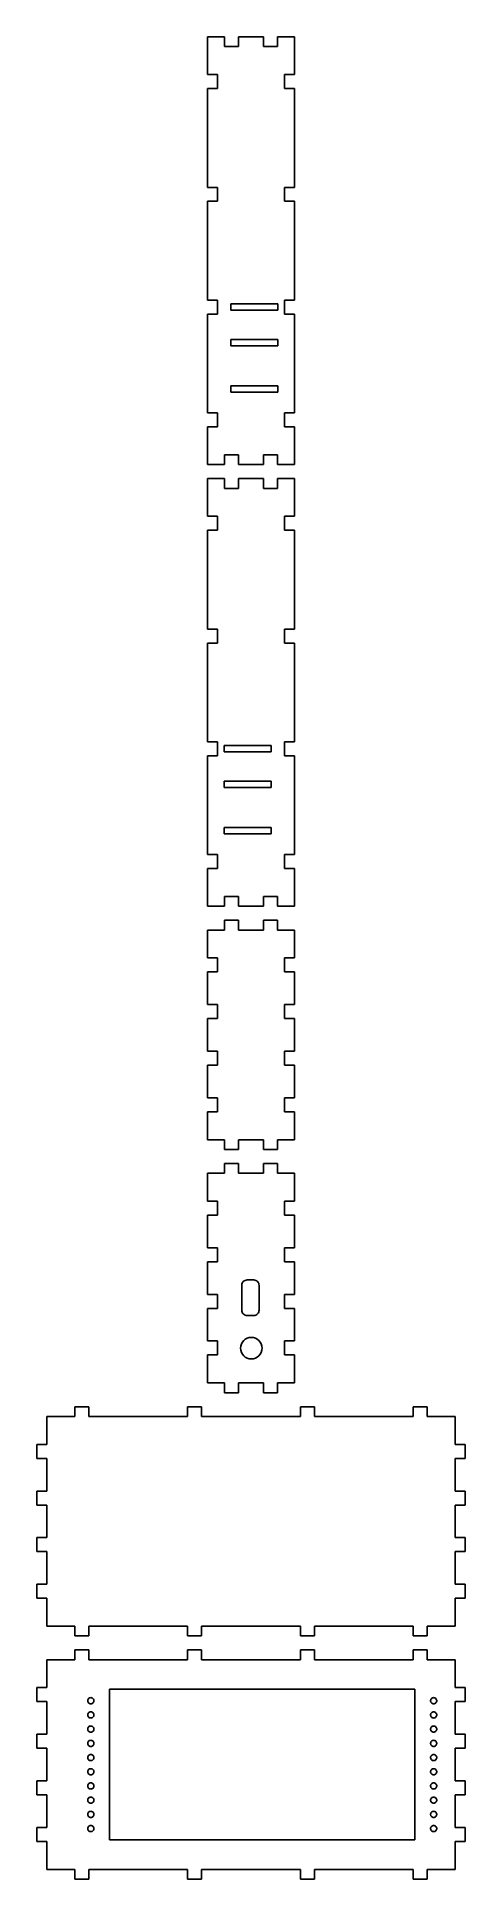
# Model space of a CAD drawing. Header units: metres. Extents: x -76 to 76, y -582 to 76.
import ezdxf

# ---------------------------------------------------------------- set-up
doc = ezdxf.new("R2010")
doc.units = ezdxf.units.M

msp = doc.modelspace()

# ---------------------------------------------------------------- linework, layer by layer
for p, q in [((-9.5, 76.5), (-15.5, 76.5)), ((-15.5, 76.5), (-15.5, 63)), ((-9.5, 73), (-9.5, 76.5)), ((-4.5, 73), (-9.5, 73)), ((4.5, 76.5), (-4.5, 76.5)), ((-4.5, 76.5), (-4.5, 73)), ((4.5, 73), (4.5, 76.5)), ((9.5, 73), (4.5, 73)), ((15.5, 76.5), (9.5, 76.5)), ((9.5, 76.5), (9.5, 73)), ((15.5, 63), (15.5, 76.5)), ((-15.5, 63), (-12, 63)), ((-12, 63), (-12, 58)), ((12, 58), (12, 63)), ((12, 63), (15.5, 63)), ((-12, 58), (-15.5, 58)), ((-15.5, 58), (-15.5, 22.6667)), ((15.5, 58), (12, 58)), ((15.5, 22.6667), (15.5, 58)), ((-15.5, 22.6667), (-12, 22.6667)), ((-12, 22.6667), (-12, 17.6667)), ((12, 17.6667), (12, 22.6667)), ((12, 22.6667), (15.5, 22.6667)), ((-12, 17.6667), (-15.5, 17.6667)), ((-15.5, 17.6667), (-15.5, -17.6667)), ((15.5, 17.6667), (12, 17.6667)), ((15.5, -17.6667), (15.5, 17.6667)), ((-15.5, -17.6667), (-12, -17.6667)), ((-12, -17.6667), (-12, -22.6667)), ((-7.25586, -21.2959), (-7.25586, -18.9941)), ((-7.25586, -18.9941), (9.6377, -18.9941)), ((9.6377, -18.9941), (9.6377, -21.2959)), ((12, -22.6667), (12, -17.6667)), ((12, -17.6667), (15.5, -17.6667)), ((-12, -22.6667), (-15.5, -22.6667)), ((-15.5, -22.6667), (-15.5, -58)), ((9.6377, -21.2959), (-7.25586, -21.2959)), ((15.5, -22.6667), (12, -22.6667)), ((15.5, -58), (15.5, -22.6667)), ((-7.25586, -34.0264), (-7.25586, -31.7236)), ((-7.25586, -31.7236), (9.6377, -31.7236)), ((9.6377, -31.7236), (9.6377, -34.0264)), ((9.6377, -34.0264), (-7.25586, -34.0264)), ((-7.25586, -50.583), (-7.25586, -48.2812)), ((-7.25586, -48.2812), (9.6377, -48.2812)), ((9.6377, -50.583), (-7.25586, -50.583)), ((9.6377, -48.2812), (9.6377, -50.583)), ((-15.5, -58), (-12, -58)), ((-12, -58), (-12, -63)), ((12, -63), (12, -58)), ((12, -58), (15.5, -58)), ((-12, -63), (-15.5, -63)), ((-15.5, -63), (-15.5, -76.5)), ((15.5, -63), (12, -63)), ((15.5, -76.5), (15.5, -63)), ((-15.5, -76.5), (-9.5, -76.5)), ((-9.5, -73), (-4.5, -73)), ((-9.5, -76.5), (-9.5, -73)), ((-4.5, -73), (-4.5, -76.5)), ((-4.5, -76.5), (4.5, -76.5)), ((4.5, -76.5), (4.5, -73)), ((4.5, -73), (9.5, -73)), ((9.5, -73), (9.5, -76.5)), ((9.5, -76.5), (15.5, -76.5)), ((-9.5, -81.5), (-15.5, -81.5)), ((-15.5, -81.5), (-15.5, -95)), ((-9.5, -85), (-9.5, -81.5)), ((-4.5, -85), (-9.5, -85)), ((4.5, -81.5), (-4.5, -81.5)), ((-4.5, -81.5), (-4.5, -85)), ((4.5, -85), (4.5, -81.5)), ((9.5, -85), (4.5, -85)), ((15.5, -81.5), (9.5, -81.5)), ((9.5, -81.5), (9.5, -85)), ((15.5, -95), (15.5, -81.5)), ((-15.5, -95), (-12, -95)), ((-12, -95), (-12, -100)), ((12, -100), (12, -95)), ((12, -95), (15.5, -95)), ((-12, -100), (-15.5, -100)), ((-15.5, -100), (-15.5, -135.333)), ((15.5, -100), (12, -100)), ((15.5, -135.333), (15.5, -100)), ((-15.5, -135.333), (-12, -135.333)), ((-12, -135.333), (-12, -140.333)), ((12, -140.333), (12, -135.333)), ((12, -135.333), (15.5, -135.333)), ((-12, -140.333), (-15.5, -140.333)), ((-15.5, -140.333), (-15.5, -175.667)), ((15.5, -140.333), (12, -140.333)), ((15.5, -175.667), (15.5, -140.333)), ((-15.5, -175.667), (-12, -175.667)), ((-12, -175.667), (-12, -180.667)), ((-9.6377, -179.296), (-9.6377, -176.994)), ((-9.6377, -176.994), (7.25586, -176.994)), ((7.25586, -176.994), (7.25586, -179.296)), ((12, -180.667), (12, -175.667)), ((12, -175.667), (15.5, -175.667)), ((-12, -180.667), (-15.5, -180.667)), ((-15.5, -180.667), (-15.5, -216)), ((7.25586, -179.296), (-9.6377, -179.296)), ((15.5, -180.667), (12, -180.667)), ((15.5, -216), (15.5, -180.667)), ((-9.6377, -192.026), (-9.6377, -189.724)), ((-9.6377, -189.724), (7.25586, -189.724)), ((7.25586, -189.724), (7.25586, -192.026)), ((7.25586, -192.026), (-9.6377, -192.026)), ((-9.6377, -208.583), (-9.6377, -206.281)), ((-9.6377, -206.281), (7.25586, -206.281)), ((7.25586, -208.583), (-9.6377, -208.583)), ((7.25586, -206.281), (7.25586, -208.583)), ((-15.5, -216), (-12, -216)), ((-12, -216), (-12, -221)), ((12, -221), (12, -216)), ((12, -216), (15.5, -216)), ((-12, -221), (-15.5, -221)), ((-15.5, -221), (-15.5, -234.5)), ((15.5, -221), (12, -221)), ((15.5, -234.5), (15.5, -221)), ((-15.5, -234.5), (-9.5, -234.5)), ((-9.5, -231), (-4.5, -231)), ((-9.5, -234.5), (-9.5, -231)), ((-4.5, -231), (-4.5, -234.5)), ((-4.5, -234.5), (4.5, -234.5)), ((4.5, -234.5), (4.5, -231)), ((4.5, -231), (9.5, -231)), ((9.5, -231), (9.5, -234.5)), ((9.5, -234.5), (15.5, -234.5)), ((-9.5, -243), (-15.5, -243)), ((-15.5, -243), (-15.5, -253)), ((-4.5, -239.5), (-9.5, -239.5)), ((-9.5, -239.5), (-9.5, -243)), ((-4.5, -243), (-4.5, -239.5)), ((4.5, -243), (-4.5, -243)), ((9.5, -239.5), (4.5, -239.5)), ((4.5, -239.5), (4.5, -243)), ((9.5, -243), (9.5, -239.5)), ((15.5, -243), (9.5, -243)), ((15.5, -253), (15.5, -243)), ((-15.5, -253), (-12, -253)), ((-12, -253), (-12, -258)), ((12, -258), (12, -253)), ((12, -253), (15.5, -253)), ((-12, -258), (-15.5, -258)), ((-15.5, -258), (-15.5, -269.667)), ((15.5, -258), (12, -258)), ((15.5, -269.667), (15.5, -258)), ((-15.5, -269.667), (-12, -269.667)), ((-12, -269.667), (-12, -274.667)), ((12, -274.667), (12, -269.667)), ((12, -269.667), (15.5, -269.667)), ((-12, -274.667), (-15.5, -274.667)), ((-15.5, -274.667), (-15.5, -286.333)), ((15.5, -274.667), (12, -274.667)), ((15.5, -286.333), (15.5, -274.667)), ((-15.5, -286.333), (-12, -286.333)), ((-12, -286.333), (-12, -291.333)), ((12, -291.333), (12, -286.333)), ((12, -286.333), (15.5, -286.333)), ((-12, -291.333), (-15.5, -291.333)), ((-15.5, -291.333), (-15.5, -303)), ((15.5, -291.333), (12, -291.333)), ((15.5, -303), (15.5, -291.333)), ((-15.5, -303), (-12, -303)), ((-12, -303), (-12, -308)), ((12, -308), (12, -303)), ((12, -303), (15.5, -303)), ((-12, -308), (-15.5, -308)), ((-15.5, -308), (-15.5, -318)), ((15.5, -308), (12, -308)), ((15.5, -318), (15.5, -308)), ((-15.5, -318), (-9.5, -318)), ((-9.5, -318), (-9.5, -321.5)), ((-9.5, -321.5), (-4.5, -321.5)), ((-4.5, -318), (4.5, -318)), ((-4.5, -321.5), (-4.5, -318)), ((4.5, -318), (4.5, -321.5)), ((4.5, -321.5), (9.5, -321.5)), ((9.5, -321.5), (9.5, -318)), ((9.5, -318), (15.5, -318)), ((-4.5, -326.5), (-9.5, -326.5)), ((-9.5, -326.5), (-9.5, -330)), ((-4.5, -330), (-4.5, -326.5)), ((9.5, -326.5), (4.5, -326.5)), ((4.5, -326.5), (4.5, -330)), ((9.5, -330), (9.5, -326.5)), ((-9.5, -330), (-15.5, -330)), ((-15.5, -330), (-15.5, -340)), ((4.5, -330), (-4.5, -330)), ((15.5, -330), (9.5, -330)), ((15.5, -340), (15.5, -330)), ((-15.5, -340), (-12, -340)), ((-12, -340), (-12, -345)), ((12, -345), (12, -340)), ((12, -340), (15.5, -340)), ((-12, -345), (-15.5, -345)), ((-15.5, -345), (-15.5, -356.667)), ((15.5, -345), (12, -345)), ((15.5, -356.667), (15.5, -345)), ((-15.5, -356.667), (-12, -356.667)), ((-12, -361.667), (-15.5, -361.667)), ((-15.5, -361.667), (-15.5, -373.333)), ((-12, -356.667), (-12, -361.667)), ((12, -361.667), (12, -356.667)), ((12, -356.667), (15.5, -356.667)), ((15.5, -361.667), (12, -361.667)), ((15.5, -373.333), (15.5, -361.667)), ((-3.16016, -369.345), (-2.98242, -369.018)), ((-2.98242, -369.018), (-2.74707, -368.732)), ((-2.74707, -368.732), (-2.46094, -368.495)), ((-2.46094, -368.495), (-2.13281, -368.317)), ((-2.13281, -368.317), (-1.76953, -368.207)), ((-1.76953, -368.207), (-1.37988, -368.168)), ((-1.37988, -368.168), (0.96484, -368.168)), ((0.96484, -368.168), (1.35547, -368.207)), ((1.35547, -368.207), (1.71875, -368.317)), ((1.71875, -368.317), (2.04688, -368.495)), ((2.04688, -368.495), (2.33203, -368.732)), ((2.33203, -368.732), (2.56738, -369.018)), ((2.56738, -369.018), (2.74512, -369.345)), ((-15.5, -373.333), (-12, -373.333)), ((-12, -373.333), (-12, -378.333)), ((-3.31055, -370.099), (-3.27148, -369.709)), ((-3.31055, -377.859), (-3.31055, -370.099)), ((-3.27148, -369.709), (-3.16016, -369.345)), ((2.74512, -369.345), (2.85742, -369.709)), ((2.85742, -369.709), (2.89648, -370.099)), ((2.89648, -370.099), (2.89648, -378.969)), ((12, -378.333), (12, -373.333)), ((12, -373.333), (15.5, -373.333)), ((-12, -378.333), (-15.5, -378.333)), ((-15.5, -378.333), (-15.5, -390)), ((-3.31152, -378.969), (-3.31055, -377.859)), ((-3.27148, -379.358), (-3.31152, -378.969)), ((-3.16016, -379.722), (-3.27148, -379.358)), ((-2.98242, -380.05), (-3.16016, -379.722)), ((-2.74707, -380.334), (-2.98242, -380.05)), ((-2.46094, -380.571), (-2.74707, -380.334)), ((-2.13281, -380.749), (-2.46094, -380.571)), ((-1.76953, -380.862), (-2.13281, -380.749)), ((-1.37988, -380.898), (-1.76953, -380.862)), ((0.96484, -380.898), (-1.37988, -380.898)), ((1.35547, -380.862), (0.96484, -380.898)), ((1.71875, -380.749), (1.35547, -380.862)), ((2.04688, -380.571), (1.71875, -380.749)), ((2.33203, -380.334), (2.04688, -380.571)), ((2.56738, -380.05), (2.33203, -380.334)), ((2.74512, -379.722), (2.56738, -380.05)), ((2.85742, -379.357), (2.74512, -379.722)), ((2.89648, -378.969), (2.85742, -379.357)), ((15.5, -378.333), (12, -378.333)), ((15.5, -390), (15.5, -378.333)), ((-1.38965, -389.025), (-0.66895, -388.803)), ((-0.66895, -388.803), (0.10449, -388.725)), ((0.10449, -388.725), (0.87891, -388.803)), ((0.87891, -388.803), (1.60059, -389.025)), ((-15.5, -390), (-12, -390)), ((-12, -395), (-15.5, -395)), ((-15.5, -395), (-15.5, -405)), ((-12, -390), (-12, -395)), ((-3.73633, -392.565), (-3.6582, -391.791)), ((-3.6582, -393.339), (-3.73633, -392.565)), ((-3.6582, -391.791), (-3.43359, -391.069)), ((-3.43359, -394.061), (-3.6582, -393.339)), ((-3.43359, -391.069), (-3.08008, -390.418)), ((-3.08008, -394.712), (-3.43359, -394.061)), ((-3.08008, -390.418), (-2.61133, -389.85)), ((-2.61133, -395.28), (-3.08008, -394.712)), ((-2.61133, -389.85), (-2.04199, -389.38)), ((-2.04199, -395.749), (-2.61133, -395.28)), ((-2.04199, -389.38), (-1.38965, -389.025)), ((1.60059, -389.025), (2.25195, -389.38)), ((2.25195, -389.38), (2.82129, -389.85)), ((2.82129, -395.28), (2.25195, -395.749)), ((2.82129, -389.85), (3.29004, -390.418)), ((3.29004, -394.712), (2.82129, -395.28)), ((3.29004, -390.418), (3.64453, -391.069)), ((3.64453, -394.061), (3.29004, -394.712)), ((3.64453, -391.069), (3.86719, -391.791)), ((3.86719, -393.339), (3.64453, -394.061)), ((3.86719, -391.791), (3.94629, -392.565)), ((3.94629, -392.565), (3.86719, -393.339)), ((12, -395), (12, -390)), ((12, -390), (15.5, -390)), ((15.5, -395), (12, -395)), ((15.5, -405), (15.5, -395)), ((-1.38965, -396.104), (-2.04199, -395.749)), ((-0.66895, -396.328), (-1.38965, -396.104)), ((0.10449, -396.405), (-0.66895, -396.328)), ((0.87891, -396.328), (0.10449, -396.405)), ((1.60059, -396.104), (0.87891, -396.328)), ((2.25195, -395.749), (1.60059, -396.104)), ((-15.5, -405), (-9.5, -405)), ((-9.5, -405), (-9.5, -408.5)), ((-9.5, -408.5), (-4.5, -408.5)), ((-4.5, -405), (4.5, -405)), ((-4.5, -408.5), (-4.5, -405)), ((4.5, -405), (4.5, -408.5)), ((4.5, -408.5), (9.5, -408.5)), ((9.5, -408.5), (9.5, -405)), ((9.5, -405), (15.5, -405)), ((-58, -413.5), (-63, -413.5)), ((-63, -413.5), (-63, -417)), ((-58, -417), (-58, -413.5)), ((-17.6667, -413.5), (-22.6667, -413.5)), ((-22.6667, -413.5), (-22.6667, -417)), ((-17.6667, -417), (-17.6667, -413.5)), ((22.6667, -413.5), (17.6667, -413.5)), ((17.6667, -413.5), (17.6667, -417)), ((22.6667, -417), (22.6667, -413.5)), ((63, -413.5), (58, -413.5)), ((58, -413.5), (58, -417)), ((63, -417), (63, -413.5)), ((-63, -417), (-73, -417)), ((-73, -417), (-73, -427)), ((-22.6667, -417), (-58, -417)), ((17.6667, -417), (-17.6667, -417)), ((58, -417), (22.6667, -417)), ((73, -417), (63, -417)), ((73, -427), (73, -417)), ((-73, -427), (-76.5, -427)), ((-76.5, -427), (-76.5, -432)), ((76.5, -427), (73, -427)), ((76.5, -432), (76.5, -427)), ((-76.5, -432), (-73, -432)), ((-73, -432), (-73, -443.667)), ((73, -443.667), (73, -432)), ((73, -432), (76.5, -432)), ((-73, -443.667), (-76.5, -443.667)), ((-76.5, -443.667), (-76.5, -448.667)), ((76.5, -443.667), (73, -443.667)), ((76.5, -448.667), (76.5, -443.667)), ((-76.5, -448.667), (-73, -448.667)), ((-73, -448.667), (-73, -460.333)), ((73, -460.333), (73, -448.667)), ((73, -448.667), (76.5, -448.667)), ((-73, -460.333), (-76.5, -460.333)), ((-76.5, -460.333), (-76.5, -465.333)), ((76.5, -460.333), (73, -460.333)), ((76.5, -465.333), (76.5, -460.333)), ((-76.5, -465.333), (-73, -465.333)), ((-73, -465.333), (-73, -477)), ((73, -477), (73, -465.333)), ((73, -465.333), (76.5, -465.333)), ((-73, -477), (-76.5, -477)), ((-76.5, -477), (-76.5, -482)), ((76.5, -477), (73, -477)), ((76.5, -482), (76.5, -477)), ((-76.5, -482), (-73, -482)), ((-73, -482), (-73, -492)), ((73, -492), (73, -482)), ((73, -482), (76.5, -482)), ((-73, -492), (-63, -492)), ((-63, -492), (-63, -495.5)), ((-58, -492), (-22.6667, -492)), ((-58, -495.5), (-58, -492)), ((-22.6667, -492), (-22.6667, -495.5)), ((-17.6667, -495.5), (-17.6667, -492)), ((-17.6667, -492), (17.6667, -492)), ((17.6667, -492), (17.6667, -495.5)), ((22.6667, -495.5), (22.6667, -492)), ((22.6667, -492), (58, -492)), ((58, -492), (58, -495.5)), ((63, -495.5), (63, -492)), ((63, -492), (73, -492)), ((-63, -495.5), (-58, -495.5)), ((-58, -500.5), (-63, -500.5)), ((-63, -500.5), (-63, -504)), ((-58, -504), (-58, -500.5)), ((-22.6667, -495.5), (-17.6667, -495.5)), ((-17.6667, -500.5), (-22.6667, -500.5)), ((-22.6667, -500.5), (-22.6667, -504)), ((-17.6667, -504), (-17.6667, -500.5)), ((17.6667, -495.5), (22.6667, -495.5)), ((22.6667, -500.5), (17.6667, -500.5)), ((17.6667, -500.5), (17.6667, -504)), ((22.6667, -504), (22.6667, -500.5)), ((58, -495.5), (63, -495.5)), ((63, -500.5), (58, -500.5)), ((58, -500.5), (58, -504)), ((63, -504), (63, -500.5)), ((-63, -504), (-73, -504)), ((-73, -504), (-73, -514)), ((-22.6667, -504), (-58, -504)), ((17.6667, -504), (-17.6667, -504)), ((58, -504), (22.6667, -504)), ((73, -504), (63, -504)), ((73, -514), (73, -504)), ((-73, -514), (-76.5, -514)), ((-76.5, -514), (-76.5, -519)), ((76.5, -514), (73, -514)), ((76.5, -519), (76.5, -514)), ((-76.5, -519), (-73, -519)), ((-73, -519), (-73, -530.667)), ((-58.344, -518.565), (-58.2962, -518.34)), ((-58.344, -518.795), (-58.344, -518.565)), ((-58.2962, -519.02), (-58.344, -518.795)), ((-58.2962, -518.34), (-58.2026, -518.13)), ((-58.2026, -519.23), (-58.2962, -519.02)), ((-58.2026, -518.13), (-58.0675, -517.944)), ((-58.0675, -519.416), (-58.2026, -519.23)), ((-58.0675, -517.944), (-57.8966, -517.79)), ((-57.8966, -519.57), (-58.0675, -519.416)), ((-57.8966, -517.79), (-57.6974, -517.675)), ((-57.6974, -519.685), (-57.8966, -519.57)), ((-57.6974, -517.675), (-57.4787, -517.604)), ((-57.4787, -519.756), (-57.6974, -519.685)), ((-57.4787, -517.604), (-57.25, -517.58)), ((-57.25, -519.78), (-57.4787, -519.756)), ((-57.25, -517.58), (-57.0213, -517.604)), ((-57.0213, -519.756), (-57.25, -519.78)), ((-57.0213, -517.604), (-56.8026, -517.675)), ((-56.8026, -519.685), (-57.0213, -519.756)), ((-56.8026, -517.675), (-56.6034, -517.79)), ((-56.6034, -519.57), (-56.8026, -519.685)), ((-56.6034, -517.79), (-56.4325, -517.944)), ((-56.4325, -519.416), (-56.6034, -519.57)), ((-56.4325, -517.944), (-56.2974, -518.13)), ((-56.2974, -519.23), (-56.4325, -519.416)), ((-56.2974, -518.13), (-56.2038, -518.34)), ((-56.2038, -519.02), (-56.2974, -519.23)), ((-56.2038, -518.34), (-56.156, -518.565)), ((-56.156, -518.795), (-56.2038, -519.02)), ((-56.156, -518.565), (-56.156, -518.795)), ((-50.5, -568.4), (-50.5, -514.6)), ((-50.5, -514.6), (58.5, -514.6)), ((58.5, -514.6), (58.5, -568.4)), ((64.156, -518.565), (64.2038, -518.34)), ((64.156, -518.795), (64.156, -518.565)), ((64.2038, -519.02), (64.156, -518.795)), ((64.2038, -518.34), (64.2974, -518.13)), ((64.2974, -519.23), (64.2038, -519.02)), ((64.2974, -518.13), (64.4325, -517.944)), ((64.4325, -519.416), (64.2974, -519.23)), ((64.4325, -517.944), (64.6034, -517.79)), ((64.6034, -519.57), (64.4325, -519.416)), ((64.6034, -517.79), (64.8026, -517.675)), ((64.8026, -519.685), (64.6034, -519.57)), ((64.8026, -517.675), (65.0213, -517.604)), ((65.0213, -519.756), (64.8026, -519.685)), ((65.0213, -517.604), (65.25, -517.58)), ((65.25, -519.78), (65.0213, -519.756)), ((65.25, -517.58), (65.4787, -517.604)), ((65.4787, -519.756), (65.25, -519.78)), ((65.4787, -517.604), (65.6974, -517.675)), ((65.6974, -519.685), (65.4787, -519.756)), ((65.6974, -517.675), (65.8966, -517.79)), ((65.8966, -519.57), (65.6974, -519.685)), ((65.8966, -517.79), (66.0675, -517.944)), ((66.0675, -519.416), (65.8966, -519.57)), ((66.0675, -517.944), (66.2026, -518.13)), ((66.2026, -519.23), (66.0675, -519.416)), ((66.2026, -518.13), (66.2962, -518.34)), ((66.2962, -519.02), (66.2026, -519.23)), ((66.2962, -518.34), (66.344, -518.565)), ((66.344, -518.795), (66.2962, -519.02)), ((66.344, -518.565), (66.344, -518.795)), ((73, -530.667), (73, -519)), ((73, -519), (76.5, -519)), ((-58.344, -523.645), (-58.2962, -523.42)), ((-58.344, -523.875), (-58.344, -523.645)), ((-58.2962, -524.1), (-58.344, -523.875)), ((-58.2962, -523.42), (-58.2026, -523.21)), ((-58.2026, -524.31), (-58.2962, -524.1)), ((-58.2026, -523.21), (-58.0675, -523.024)), ((-58.0675, -524.496), (-58.2026, -524.31)), ((-58.0675, -523.024), (-57.8966, -522.87)), ((-57.8966, -524.65), (-58.0675, -524.496)), ((-57.8966, -522.87), (-57.6974, -522.755)), ((-57.6974, -524.765), (-57.8966, -524.65)), ((-57.6974, -522.755), (-57.4787, -522.684)), ((-57.4787, -524.836), (-57.6974, -524.765)), ((-57.4787, -522.684), (-57.25, -522.66)), ((-57.25, -524.86), (-57.4787, -524.836)), ((-57.25, -522.66), (-57.0213, -522.684)), ((-57.0213, -524.836), (-57.25, -524.86)), ((-57.0213, -522.684), (-56.8026, -522.755)), ((-56.8026, -524.765), (-57.0213, -524.836)), ((-56.8026, -522.755), (-56.6034, -522.87)), ((-56.6034, -524.65), (-56.8026, -524.765)), ((-56.6034, -522.87), (-56.4325, -523.024)), ((-56.4325, -524.496), (-56.6034, -524.65)), ((-56.4325, -523.024), (-56.2974, -523.21)), ((-56.2974, -524.31), (-56.4325, -524.496)), ((-56.2974, -523.21), (-56.2038, -523.42)), ((-56.2038, -524.1), (-56.2974, -524.31)), ((-56.2038, -523.42), (-56.156, -523.645)), ((-56.156, -523.875), (-56.2038, -524.1)), ((-56.156, -523.645), (-56.156, -523.875)), ((64.156, -523.645), (64.2038, -523.42)), ((64.156, -523.875), (64.156, -523.645)), ((64.2038, -524.1), (64.156, -523.875)), ((64.2038, -523.42), (64.2974, -523.21)), ((64.2974, -524.31), (64.2038, -524.1)), ((64.2974, -523.21), (64.4325, -523.024)), ((64.4325, -524.496), (64.2974, -524.31)), ((64.4325, -523.024), (64.6034, -522.87)), ((64.6034, -524.65), (64.4325, -524.496)), ((64.6034, -522.87), (64.8026, -522.755)), ((64.8026, -524.765), (64.6034, -524.65)), ((64.8026, -522.755), (65.0213, -522.684)), ((65.0213, -524.836), (64.8026, -524.765)), ((65.0213, -522.684), (65.25, -522.66)), ((65.25, -524.86), (65.0213, -524.836)), ((65.25, -522.66), (65.4787, -522.684)), ((65.4787, -524.836), (65.25, -524.86)), ((65.4787, -522.684), (65.6974, -522.755)), ((65.6974, -524.765), (65.4787, -524.836)), ((65.6974, -522.755), (65.8966, -522.87)), ((65.8966, -524.65), (65.6974, -524.765)), ((65.8966, -522.87), (66.0675, -523.024)), ((66.0675, -524.496), (65.8966, -524.65)), ((66.0675, -523.024), (66.2026, -523.21)), ((66.2026, -524.31), (66.0675, -524.496)), ((66.2026, -523.21), (66.2962, -523.42)), ((66.2962, -524.1), (66.2026, -524.31)), ((66.2962, -523.42), (66.344, -523.645)), ((66.344, -523.875), (66.2962, -524.1)), ((66.344, -523.645), (66.344, -523.875)), ((-73, -530.667), (-76.5, -530.667)), ((-76.5, -530.667), (-76.5, -535.667)), ((-58.344, -528.725), (-58.2962, -528.5)), ((-58.344, -528.955), (-58.344, -528.725)), ((-58.2962, -529.18), (-58.344, -528.955)), ((-58.344, -533.805), (-58.2962, -533.58)), ((-58.2962, -528.5), (-58.2026, -528.29)), ((-58.2026, -529.39), (-58.2962, -529.18)), ((-58.2962, -533.58), (-58.2026, -533.37)), ((-58.2026, -528.29), (-58.0675, -528.104)), ((-58.0675, -529.576), (-58.2026, -529.39)), ((-58.2026, -533.37), (-58.0675, -533.184)), ((-58.0675, -528.104), (-57.8966, -527.95)), ((-57.8966, -529.73), (-58.0675, -529.576)), ((-58.0675, -533.184), (-57.8966, -533.03)), ((-57.8966, -527.95), (-57.6974, -527.835)), ((-57.6974, -529.845), (-57.8966, -529.73)), ((-57.8966, -533.03), (-57.6974, -532.915)), ((-57.6974, -527.835), (-57.4787, -527.764)), ((-57.4787, -529.916), (-57.6974, -529.845)), ((-57.6974, -532.915), (-57.4787, -532.844)), ((-57.4787, -527.764), (-57.25, -527.74)), ((-57.25, -529.94), (-57.4787, -529.916)), ((-57.4787, -532.844), (-57.25, -532.82)), ((-57.25, -527.74), (-57.0213, -527.764)), ((-57.0213, -529.916), (-57.25, -529.94)), ((-57.25, -532.82), (-57.0213, -532.844)), ((-57.0213, -527.764), (-56.8026, -527.835)), ((-56.8026, -529.845), (-57.0213, -529.916)), ((-57.0213, -532.844), (-56.8026, -532.915)), ((-56.8026, -527.835), (-56.6034, -527.95)), ((-56.6034, -529.73), (-56.8026, -529.845)), ((-56.8026, -532.915), (-56.6034, -533.03)), ((-56.6034, -527.95), (-56.4325, -528.104)), ((-56.4325, -529.576), (-56.6034, -529.73)), ((-56.6034, -533.03), (-56.4325, -533.184)), ((-56.4325, -528.104), (-56.2974, -528.29)), ((-56.2974, -529.39), (-56.4325, -529.576)), ((-56.4325, -533.184), (-56.2974, -533.37)), ((-56.2974, -528.29), (-56.2038, -528.5)), ((-56.2038, -529.18), (-56.2974, -529.39)), ((-56.2974, -533.37), (-56.2038, -533.58)), ((-56.2038, -528.5), (-56.156, -528.725)), ((-56.156, -528.955), (-56.2038, -529.18)), ((-56.2038, -533.58), (-56.156, -533.805)), ((-56.156, -528.725), (-56.156, -528.955)), ((64.156, -528.725), (64.2038, -528.5)), ((64.156, -528.955), (64.156, -528.725)), ((64.2038, -529.18), (64.156, -528.955)), ((64.156, -533.805), (64.2038, -533.58)), ((64.2038, -528.5), (64.2974, -528.29)), ((64.2974, -529.39), (64.2038, -529.18)), ((64.2038, -533.58), (64.2974, -533.37)), ((64.2974, -528.29), (64.4325, -528.104)), ((64.4325, -529.576), (64.2974, -529.39)), ((64.2974, -533.37), (64.4325, -533.184)), ((64.4325, -528.104), (64.6034, -527.95)), ((64.6034, -529.73), (64.4325, -529.576)), ((64.4325, -533.184), (64.6034, -533.03)), ((64.6034, -527.95), (64.8026, -527.835)), ((64.8026, -529.845), (64.6034, -529.73)), ((64.6034, -533.03), (64.8026, -532.915)), ((64.8026, -527.835), (65.0213, -527.764)), ((65.0213, -529.916), (64.8026, -529.845)), ((64.8026, -532.915), (65.0213, -532.844)), ((65.0213, -527.764), (65.25, -527.74)), ((65.25, -529.94), (65.0213, -529.916)), ((65.0213, -532.844), (65.25, -532.82)), ((65.25, -527.74), (65.4787, -527.764)), ((65.4787, -529.916), (65.25, -529.94)), ((65.25, -532.82), (65.4787, -532.844)), ((65.4787, -527.764), (65.6974, -527.835)), ((65.6974, -529.845), (65.4787, -529.916)), ((65.4787, -532.844), (65.6974, -532.915)), ((65.6974, -527.835), (65.8966, -527.95)), ((65.8966, -529.73), (65.6974, -529.845)), ((65.6974, -532.915), (65.8966, -533.03)), ((65.8966, -527.95), (66.0675, -528.104)), ((66.0675, -529.576), (65.8966, -529.73)), ((65.8966, -533.03), (66.0675, -533.184)), ((66.0675, -528.104), (66.2026, -528.29)), ((66.2026, -529.39), (66.0675, -529.576)), ((66.0675, -533.184), (66.2026, -533.37)), ((66.2026, -528.29), (66.2962, -528.5)), ((66.2962, -529.18), (66.2026, -529.39)), ((66.2026, -533.37), (66.2962, -533.58)), ((66.2962, -528.5), (66.344, -528.725)), ((66.344, -528.955), (66.2962, -529.18)), ((66.2962, -533.58), (66.344, -533.805)), ((66.344, -528.725), (66.344, -528.955)), ((76.5, -530.667), (73, -530.667)), ((76.5, -535.667), (76.5, -530.667)), ((-76.5, -535.667), (-73, -535.667)), ((-73, -535.667), (-73, -547.333)), ((-58.344, -534.035), (-58.344, -533.805)), ((-58.2962, -534.26), (-58.344, -534.035)), ((-58.344, -538.885), (-58.2962, -538.66)), ((-58.344, -539.115), (-58.344, -538.885)), ((-58.2962, -539.34), (-58.344, -539.115)), ((-58.2026, -534.47), (-58.2962, -534.26)), ((-58.2962, -538.66), (-58.2026, -538.45)), ((-58.2026, -539.55), (-58.2962, -539.34)), ((-58.0675, -534.656), (-58.2026, -534.47)), ((-58.2026, -538.45), (-58.0675, -538.264)), ((-58.0675, -539.736), (-58.2026, -539.55)), ((-57.8966, -534.81), (-58.0675, -534.656)), ((-58.0675, -538.264), (-57.8966, -538.11)), ((-57.8966, -539.89), (-58.0675, -539.736)), ((-57.6974, -534.925), (-57.8966, -534.81)), ((-57.8966, -538.11), (-57.6974, -537.995)), ((-57.6974, -540.005), (-57.8966, -539.89)), ((-57.4787, -534.996), (-57.6974, -534.925)), ((-57.6974, -537.995), (-57.4787, -537.924)), ((-57.4787, -540.076), (-57.6974, -540.005)), ((-57.25, -535.02), (-57.4787, -534.996)), ((-57.4787, -537.924), (-57.25, -537.9)), ((-57.25, -540.1), (-57.4787, -540.076)), ((-57.0213, -534.996), (-57.25, -535.02)), ((-57.25, -537.9), (-57.0213, -537.924)), ((-57.0213, -540.076), (-57.25, -540.1)), ((-56.8026, -534.925), (-57.0213, -534.996)), ((-57.0213, -537.924), (-56.8026, -537.995)), ((-56.8026, -540.005), (-57.0213, -540.076)), ((-56.6034, -534.81), (-56.8026, -534.925)), ((-56.8026, -537.995), (-56.6034, -538.11)), ((-56.6034, -539.89), (-56.8026, -540.005)), ((-56.4325, -534.656), (-56.6034, -534.81)), ((-56.6034, -538.11), (-56.4325, -538.264)), ((-56.4325, -539.736), (-56.6034, -539.89)), ((-56.2974, -534.47), (-56.4325, -534.656)), ((-56.4325, -538.264), (-56.2974, -538.45)), ((-56.2974, -539.55), (-56.4325, -539.736)), ((-56.2038, -534.26), (-56.2974, -534.47)), ((-56.2974, -538.45), (-56.2038, -538.66)), ((-56.2038, -539.34), (-56.2974, -539.55)), ((-56.156, -534.035), (-56.2038, -534.26)), ((-56.2038, -538.66), (-56.156, -538.885)), ((-56.156, -539.115), (-56.2038, -539.34)), ((-56.156, -533.805), (-56.156, -534.035)), ((-56.156, -538.885), (-56.156, -539.115)), ((64.156, -534.035), (64.156, -533.805)), ((64.2038, -534.26), (64.156, -534.035)), ((64.156, -538.885), (64.2038, -538.66)), ((64.156, -539.115), (64.156, -538.885)), ((64.2038, -539.34), (64.156, -539.115)), ((64.2974, -534.47), (64.2038, -534.26)), ((64.2038, -538.66), (64.2974, -538.45)), ((64.2974, -539.55), (64.2038, -539.34)), ((64.4325, -534.656), (64.2974, -534.47)), ((64.2974, -538.45), (64.4325, -538.264)), ((64.4325, -539.736), (64.2974, -539.55)), ((64.6034, -534.81), (64.4325, -534.656)), ((64.4325, -538.264), (64.6034, -538.11)), ((64.6034, -539.89), (64.4325, -539.736)), ((64.8026, -534.925), (64.6034, -534.81)), ((64.6034, -538.11), (64.8026, -537.995)), ((64.8026, -540.005), (64.6034, -539.89)), ((65.0213, -534.996), (64.8026, -534.925)), ((64.8026, -537.995), (65.0213, -537.924)), ((65.0213, -540.076), (64.8026, -540.005)), ((65.25, -535.02), (65.0213, -534.996)), ((65.0213, -537.924), (65.25, -537.9)), ((65.25, -540.1), (65.0213, -540.076)), ((65.4787, -534.996), (65.25, -535.02)), ((65.25, -537.9), (65.4787, -537.924)), ((65.4787, -540.076), (65.25, -540.1)), ((65.6974, -534.925), (65.4787, -534.996)), ((65.4787, -537.924), (65.6974, -537.995)), ((65.6974, -540.005), (65.4787, -540.076)), ((65.8966, -534.81), (65.6974, -534.925)), ((65.6974, -537.995), (65.8966, -538.11)), ((65.8966, -539.89), (65.6974, -540.005)), ((66.0675, -534.656), (65.8966, -534.81)), ((65.8966, -538.11), (66.0675, -538.264)), ((66.0675, -539.736), (65.8966, -539.89)), ((66.2026, -534.47), (66.0675, -534.656)), ((66.0675, -538.264), (66.2026, -538.45)), ((66.2026, -539.55), (66.0675, -539.736)), ((66.2962, -534.26), (66.2026, -534.47)), ((66.2026, -538.45), (66.2962, -538.66)), ((66.2962, -539.34), (66.2026, -539.55)), ((66.344, -534.035), (66.2962, -534.26)), ((66.2962, -538.66), (66.344, -538.885)), ((66.344, -539.115), (66.2962, -539.34)), ((66.344, -533.805), (66.344, -534.035)), ((66.344, -538.885), (66.344, -539.115)), ((73, -547.333), (73, -535.667)), ((73, -535.667), (76.5, -535.667)), ((-58.344, -543.965), (-58.2962, -543.74)), ((-58.344, -544.195), (-58.344, -543.965)), ((-58.2962, -544.42), (-58.344, -544.195)), ((-58.2962, -543.74), (-58.2026, -543.53)), ((-58.2026, -544.63), (-58.2962, -544.42)), ((-58.2026, -543.53), (-58.0675, -543.344)), ((-58.0675, -544.816), (-58.2026, -544.63)), ((-58.0675, -543.344), (-57.8966, -543.19)), ((-57.8966, -544.97), (-58.0675, -544.816)), ((-57.8966, -543.19), (-57.6974, -543.075)), ((-57.6974, -545.085), (-57.8966, -544.97)), ((-57.6974, -543.075), (-57.4787, -543.004)), ((-57.4787, -545.156), (-57.6974, -545.085)), ((-57.4787, -543.004), (-57.25, -542.98)), ((-57.25, -545.18), (-57.4787, -545.156)), ((-57.25, -542.98), (-57.0213, -543.004)), ((-57.0213, -545.156), (-57.25, -545.18)), ((-57.0213, -543.004), (-56.8026, -543.075)), ((-56.8026, -545.085), (-57.0213, -545.156)), ((-56.8026, -543.075), (-56.6034, -543.19)), ((-56.6034, -544.97), (-56.8026, -545.085)), ((-56.6034, -543.19), (-56.4325, -543.344)), ((-56.4325, -544.816), (-56.6034, -544.97)), ((-56.4325, -543.344), (-56.2974, -543.53)), ((-56.2974, -544.63), (-56.4325, -544.816)), ((-56.2974, -543.53), (-56.2038, -543.74)), ((-56.2038, -544.42), (-56.2974, -544.63)), ((-56.2038, -543.74), (-56.156, -543.965)), ((-56.156, -544.195), (-56.2038, -544.42)), ((-56.156, -543.965), (-56.156, -544.195)), ((64.156, -543.965), (64.2038, -543.74)), ((64.156, -544.195), (64.156, -543.965)), ((64.2038, -544.42), (64.156, -544.195)), ((64.2038, -543.74), (64.2974, -543.53)), ((64.2974, -544.63), (64.2038, -544.42)), ((64.2974, -543.53), (64.4325, -543.344)), ((64.4325, -544.816), (64.2974, -544.63)), ((64.4325, -543.344), (64.6034, -543.19)), ((64.6034, -544.97), (64.4325, -544.816)), ((64.6034, -543.19), (64.8026, -543.075)), ((64.8026, -545.085), (64.6034, -544.97)), ((64.8026, -543.075), (65.0213, -543.004)), ((65.0213, -545.156), (64.8026, -545.085)), ((65.0213, -543.004), (65.25, -542.98)), ((65.25, -545.18), (65.0213, -545.156)), ((65.25, -542.98), (65.4787, -543.004)), ((65.4787, -545.156), (65.25, -545.18)), ((65.4787, -543.004), (65.6974, -543.075)), ((65.6974, -545.085), (65.4787, -545.156)), ((65.6974, -543.075), (65.8966, -543.19)), ((65.8966, -544.97), (65.6974, -545.085)), ((65.8966, -543.19), (66.0675, -543.344)), ((66.0675, -544.816), (65.8966, -544.97)), ((66.0675, -543.344), (66.2026, -543.53)), ((66.2026, -544.63), (66.0675, -544.816)), ((66.2026, -543.53), (66.2962, -543.74)), ((66.2962, -544.42), (66.2026, -544.63)), ((66.2962, -543.74), (66.344, -543.965)), ((66.344, -544.195), (66.2962, -544.42)), ((66.344, -543.965), (66.344, -544.195)), ((-73, -547.333), (-76.5, -547.333)), ((-76.5, -547.333), (-76.5, -552.333)), ((-76.5, -552.333), (-73, -552.333)), ((-73, -552.333), (-73, -564)), ((-58.344, -549.045), (-58.2962, -548.82)), ((-58.344, -549.275), (-58.344, -549.045)), ((-58.2962, -549.5), (-58.344, -549.275)), ((-58.2962, -548.82), (-58.2026, -548.61)), ((-58.2026, -549.71), (-58.2962, -549.5)), ((-58.2026, -548.61), (-58.0675, -548.424)), ((-58.0675, -549.896), (-58.2026, -549.71)), ((-58.2026, -553.69), (-58.0675, -553.504)), ((-58.0675, -548.424), (-57.8966, -548.27)), ((-57.8966, -550.05), (-58.0675, -549.896)), ((-58.0675, -553.504), (-57.8966, -553.35)), ((-57.8966, -548.27), (-57.6974, -548.155)), ((-57.6974, -550.165), (-57.8966, -550.05)), ((-57.8966, -553.35), (-57.6974, -553.235)), ((-57.6974, -548.155), (-57.4787, -548.084)), ((-57.4787, -550.236), (-57.6974, -550.165)), ((-57.6974, -553.235), (-57.4787, -553.164)), ((-57.4787, -548.084), (-57.25, -548.06)), ((-57.25, -550.26), (-57.4787, -550.236)), ((-57.4787, -553.164), (-57.25, -553.14)), ((-57.25, -548.06), (-57.0213, -548.084)), ((-57.0213, -550.236), (-57.25, -550.26)), ((-57.25, -553.14), (-57.0213, -553.164)), ((-57.0213, -548.084), (-56.8026, -548.155)), ((-56.8026, -550.165), (-57.0213, -550.236)), ((-57.0213, -553.164), (-56.8026, -553.235)), ((-56.8026, -548.155), (-56.6034, -548.27)), ((-56.6034, -550.05), (-56.8026, -550.165)), ((-56.8026, -553.235), (-56.6034, -553.35)), ((-56.6034, -548.27), (-56.4325, -548.424)), ((-56.4325, -549.896), (-56.6034, -550.05)), ((-56.6034, -553.35), (-56.4325, -553.504)), ((-56.4325, -548.424), (-56.2974, -548.61)), ((-56.2974, -549.71), (-56.4325, -549.896)), ((-56.4325, -553.504), (-56.2974, -553.69)), ((-56.2974, -548.61), (-56.2038, -548.82)), ((-56.2038, -549.5), (-56.2974, -549.71)), ((-56.2038, -548.82), (-56.156, -549.045)), ((-56.156, -549.275), (-56.2038, -549.5)), ((-56.156, -549.045), (-56.156, -549.275)), ((64.156, -549.045), (64.2038, -548.82)), ((64.156, -549.275), (64.156, -549.045)), ((64.2038, -549.5), (64.156, -549.275)), ((64.2038, -548.82), (64.2974, -548.61)), ((64.2974, -549.71), (64.2038, -549.5)), ((64.2974, -548.61), (64.4325, -548.424)), ((64.4325, -549.896), (64.2974, -549.71)), ((64.2974, -553.69), (64.4325, -553.504)), ((64.4325, -548.424), (64.6034, -548.27)), ((64.6034, -550.05), (64.4325, -549.896)), ((64.4325, -553.504), (64.6034, -553.35)), ((64.6034, -548.27), (64.8026, -548.155)), ((64.8026, -550.165), (64.6034, -550.05)), ((64.6034, -553.35), (64.8026, -553.235)), ((64.8026, -548.155), (65.0213, -548.084)), ((65.0213, -550.236), (64.8026, -550.165)), ((64.8026, -553.235), (65.0213, -553.164)), ((65.0213, -548.084), (65.25, -548.06)), ((65.25, -550.26), (65.0213, -550.236)), ((65.0213, -553.164), (65.25, -553.14)), ((65.25, -548.06), (65.4787, -548.084)), ((65.4787, -550.236), (65.25, -550.26)), ((65.25, -553.14), (65.4787, -553.164)), ((65.4787, -548.084), (65.6974, -548.155)), ((65.6974, -550.165), (65.4787, -550.236)), ((65.4787, -553.164), (65.6974, -553.235)), ((65.6974, -548.155), (65.8966, -548.27)), ((65.8966, -550.05), (65.6974, -550.165)), ((65.6974, -553.235), (65.8966, -553.35)), ((65.8966, -548.27), (66.0675, -548.424)), ((66.0675, -549.896), (65.8966, -550.05)), ((65.8966, -553.35), (66.0675, -553.504)), ((66.0675, -548.424), (66.2026, -548.61)), ((66.2026, -549.71), (66.0675, -549.896)), ((66.0675, -553.504), (66.2026, -553.69)), ((66.2026, -548.61), (66.2962, -548.82)), ((66.2962, -549.5), (66.2026, -549.71)), ((66.2962, -548.82), (66.344, -549.045)), ((66.344, -549.275), (66.2962, -549.5)), ((66.344, -549.045), (66.344, -549.275)), ((76.5, -547.333), (73, -547.333)), ((73, -564), (73, -552.333)), ((73, -552.333), (76.5, -552.333)), ((76.5, -552.333), (76.5, -547.333)), ((-58.344, -554.125), (-58.2962, -553.9)), ((-58.344, -554.355), (-58.344, -554.125)), ((-58.2962, -554.58), (-58.344, -554.355)), ((-58.344, -559.205), (-58.2962, -558.98)), ((-58.344, -559.435), (-58.344, -559.205)), ((-58.2962, -559.66), (-58.344, -559.435)), ((-58.2962, -553.9), (-58.2026, -553.69)), ((-58.2026, -554.79), (-58.2962, -554.58)), ((-58.2962, -558.98), (-58.2026, -558.77)), ((-58.2026, -559.87), (-58.2962, -559.66)), ((-58.0675, -554.976), (-58.2026, -554.79)), ((-58.2026, -558.77), (-58.0675, -558.584)), ((-58.0675, -560.056), (-58.2026, -559.87)), ((-57.8966, -555.13), (-58.0675, -554.976)), ((-58.0675, -558.584), (-57.8966, -558.43)), ((-57.8966, -560.21), (-58.0675, -560.056)), ((-57.6974, -555.245), (-57.8966, -555.13)), ((-57.8966, -558.43), (-57.6974, -558.315)), ((-57.4787, -555.316), (-57.6974, -555.245)), ((-57.6974, -558.315), (-57.4787, -558.244)), ((-57.25, -555.34), (-57.4787, -555.316)), ((-57.4787, -558.244), (-57.25, -558.22)), ((-57.0213, -555.316), (-57.25, -555.34)), ((-57.25, -558.22), (-57.0213, -558.244)), ((-56.8026, -555.245), (-57.0213, -555.316)), ((-57.0213, -558.244), (-56.8026, -558.315)), ((-56.6034, -555.13), (-56.8026, -555.245)), ((-56.8026, -558.315), (-56.6034, -558.43)), ((-56.4325, -554.976), (-56.6034, -555.13)), ((-56.6034, -558.43), (-56.4325, -558.584)), ((-56.4325, -560.056), (-56.6034, -560.21)), ((-56.2974, -554.79), (-56.4325, -554.976)), ((-56.4325, -558.584), (-56.2974, -558.77)), ((-56.2974, -559.87), (-56.4325, -560.056)), ((-56.2974, -553.69), (-56.2038, -553.9)), ((-56.2038, -554.58), (-56.2974, -554.79)), ((-56.2974, -558.77), (-56.2038, -558.98)), ((-56.2038, -559.66), (-56.2974, -559.87)), ((-56.2038, -553.9), (-56.156, -554.125)), ((-56.156, -554.355), (-56.2038, -554.58)), ((-56.2038, -558.98), (-56.156, -559.205)), ((-56.156, -559.435), (-56.2038, -559.66)), ((-56.156, -554.125), (-56.156, -554.355)), ((-56.156, -559.205), (-56.156, -559.435)), ((64.156, -554.125), (64.2038, -553.9)), ((64.156, -554.355), (64.156, -554.125)), ((64.2038, -554.58), (64.156, -554.355)), ((64.156, -559.205), (64.2038, -558.98)), ((64.156, -559.435), (64.156, -559.205)), ((64.2038, -559.66), (64.156, -559.435)), ((64.2038, -553.9), (64.2974, -553.69)), ((64.2974, -554.79), (64.2038, -554.58)), ((64.2038, -558.98), (64.2974, -558.77)), ((64.2974, -559.87), (64.2038, -559.66)), ((64.4325, -554.976), (64.2974, -554.79)), ((64.2974, -558.77), (64.4325, -558.584)), ((64.4325, -560.056), (64.2974, -559.87)), ((64.6034, -555.13), (64.4325, -554.976)), ((64.4325, -558.584), (64.6034, -558.43)), ((64.6034, -560.21), (64.4325, -560.056)), ((64.8026, -555.245), (64.6034, -555.13)), ((64.6034, -558.43), (64.8026, -558.315)), ((65.0213, -555.316), (64.8026, -555.245)), ((64.8026, -558.315), (65.0213, -558.244)), ((65.25, -555.34), (65.0213, -555.316)), ((65.0213, -558.244), (65.25, -558.22)), ((65.4787, -555.316), (65.25, -555.34)), ((65.25, -558.22), (65.4787, -558.244)), ((65.6974, -555.245), (65.4787, -555.316)), ((65.4787, -558.244), (65.6974, -558.315)), ((65.8966, -555.13), (65.6974, -555.245)), ((65.6974, -558.315), (65.8966, -558.43)), ((66.0675, -554.976), (65.8966, -555.13)), ((65.8966, -558.43), (66.0675, -558.584)), ((66.0675, -560.056), (65.8966, -560.21)), ((66.2026, -554.79), (66.0675, -554.976)), ((66.0675, -558.584), (66.2026, -558.77)), ((66.2026, -559.87), (66.0675, -560.056)), ((66.2026, -553.69), (66.2962, -553.9)), ((66.2962, -554.58), (66.2026, -554.79)), ((66.2026, -558.77), (66.2962, -558.98)), ((66.2962, -559.66), (66.2026, -559.87)), ((66.2962, -553.9), (66.344, -554.125)), ((66.344, -554.355), (66.2962, -554.58)), ((66.2962, -558.98), (66.344, -559.205)), ((66.344, -559.435), (66.2962, -559.66)), ((66.344, -554.125), (66.344, -554.355)), ((66.344, -559.205), (66.344, -559.435)), ((-73, -564), (-76.5, -564)), ((-76.5, -564), (-76.5, -569)), ((-58.344, -564.285), (-58.2962, -564.06)), ((-58.344, -564.515), (-58.344, -564.285)), ((-58.2962, -564.74), (-58.344, -564.515)), ((-58.2962, -564.06), (-58.2026, -563.85)), ((-58.2026, -564.95), (-58.2962, -564.74)), ((-58.2026, -563.85), (-58.0675, -563.664)), ((-58.0675, -565.136), (-58.2026, -564.95)), ((-58.0675, -563.664), (-57.8966, -563.51)), ((-57.8966, -565.29), (-58.0675, -565.136)), ((-57.6974, -560.325), (-57.8966, -560.21)), ((-57.8966, -563.51), (-57.6974, -563.395)), ((-57.6974, -565.405), (-57.8966, -565.29)), ((-57.4787, -560.396), (-57.6974, -560.325)), ((-57.6974, -563.395), (-57.4787, -563.324)), ((-57.4787, -565.476), (-57.6974, -565.405)), ((-57.25, -560.42), (-57.4787, -560.396)), ((-57.4787, -563.324), (-57.25, -563.3)), ((-57.25, -565.5), (-57.4787, -565.476)), ((-57.0213, -560.396), (-57.25, -560.42)), ((-57.25, -563.3), (-57.0213, -563.324)), ((-57.0213, -565.476), (-57.25, -565.5)), ((-56.8026, -560.325), (-57.0213, -560.396)), ((-57.0213, -563.324), (-56.8026, -563.395)), ((-56.8026, -565.405), (-57.0213, -565.476)), ((-56.6034, -560.21), (-56.8026, -560.325)), ((-56.8026, -563.395), (-56.6034, -563.51)), ((-56.6034, -565.29), (-56.8026, -565.405)), ((-56.6034, -563.51), (-56.4325, -563.664)), ((-56.4325, -565.136), (-56.6034, -565.29)), ((-56.4325, -563.664), (-56.2974, -563.85)), ((-56.2974, -564.95), (-56.4325, -565.136)), ((-56.2974, -563.85), (-56.2038, -564.06)), ((-56.2038, -564.74), (-56.2974, -564.95)), ((-56.2038, -564.06), (-56.156, -564.285)), ((-56.156, -564.515), (-56.2038, -564.74)), ((-56.156, -564.285), (-56.156, -564.515)), ((64.156, -564.285), (64.2038, -564.06)), ((64.156, -564.515), (64.156, -564.285)), ((64.2038, -564.74), (64.156, -564.515)), ((64.2038, -564.06), (64.2974, -563.85)), ((64.2974, -564.95), (64.2038, -564.74)), ((64.2974, -563.85), (64.4325, -563.664)), ((64.4325, -565.136), (64.2974, -564.95)), ((64.4325, -563.664), (64.6034, -563.51)), ((64.6034, -565.29), (64.4325, -565.136)), ((64.8026, -560.325), (64.6034, -560.21)), ((64.6034, -563.51), (64.8026, -563.395)), ((64.8026, -565.405), (64.6034, -565.29)), ((65.0213, -560.396), (64.8026, -560.325)), ((64.8026, -563.395), (65.0213, -563.324)), ((65.0213, -565.476), (64.8026, -565.405)), ((65.25, -560.42), (65.0213, -560.396)), ((65.0213, -563.324), (65.25, -563.3)), ((65.25, -565.5), (65.0213, -565.476)), ((65.4787, -560.396), (65.25, -560.42)), ((65.25, -563.3), (65.4787, -563.324)), ((65.4787, -565.476), (65.25, -565.5)), ((65.6974, -560.325), (65.4787, -560.396)), ((65.4787, -563.324), (65.6974, -563.395)), ((65.6974, -565.405), (65.4787, -565.476)), ((65.8966, -560.21), (65.6974, -560.325)), ((65.6974, -563.395), (65.8966, -563.51)), ((65.8966, -565.29), (65.6974, -565.405)), ((65.8966, -563.51), (66.0675, -563.664)), ((66.0675, -565.136), (65.8966, -565.29)), ((66.0675, -563.664), (66.2026, -563.85)), ((66.2026, -564.95), (66.0675, -565.136)), ((66.2026, -563.85), (66.2962, -564.06)), ((66.2962, -564.74), (66.2026, -564.95)), ((66.2962, -564.06), (66.344, -564.285)), ((66.344, -564.515), (66.2962, -564.74)), ((66.344, -564.285), (66.344, -564.515)), ((76.5, -564), (73, -564)), ((76.5, -569), (76.5, -564)), ((-76.5, -569), (-73, -569)), ((-73, -569), (-73, -579)), ((58.5, -568.4), (-50.5, -568.4)), ((73, -579), (73, -569)), ((73, -569), (76.5, -569)), ((-73, -579), (-63, -579)), ((-63, -579), (-63, -582.5)), ((-58, -579), (-22.6667, -579)), ((-58, -582.5), (-58, -579)), ((-22.6667, -579), (-22.6667, -582.5)), ((-17.6667, -582.5), (-17.6667, -579)), ((-17.6667, -579), (17.6667, -579)), ((17.6667, -579), (17.6667, -582.5)), ((22.6667, -582.5), (22.6667, -579)), ((22.6667, -579), (58, -579)), ((58, -579), (58, -582.5)), ((63, -582.5), (63, -579)), ((63, -579), (73, -579)), ((-63, -582.5), (-58, -582.5)), ((-22.6667, -582.5), (-17.6667, -582.5)), ((17.6667, -582.5), (22.6667, -582.5)), ((58, -582.5), (63, -582.5))]:
    msp.add_line(p, q)

doc.saveas('drawing.dxf')
